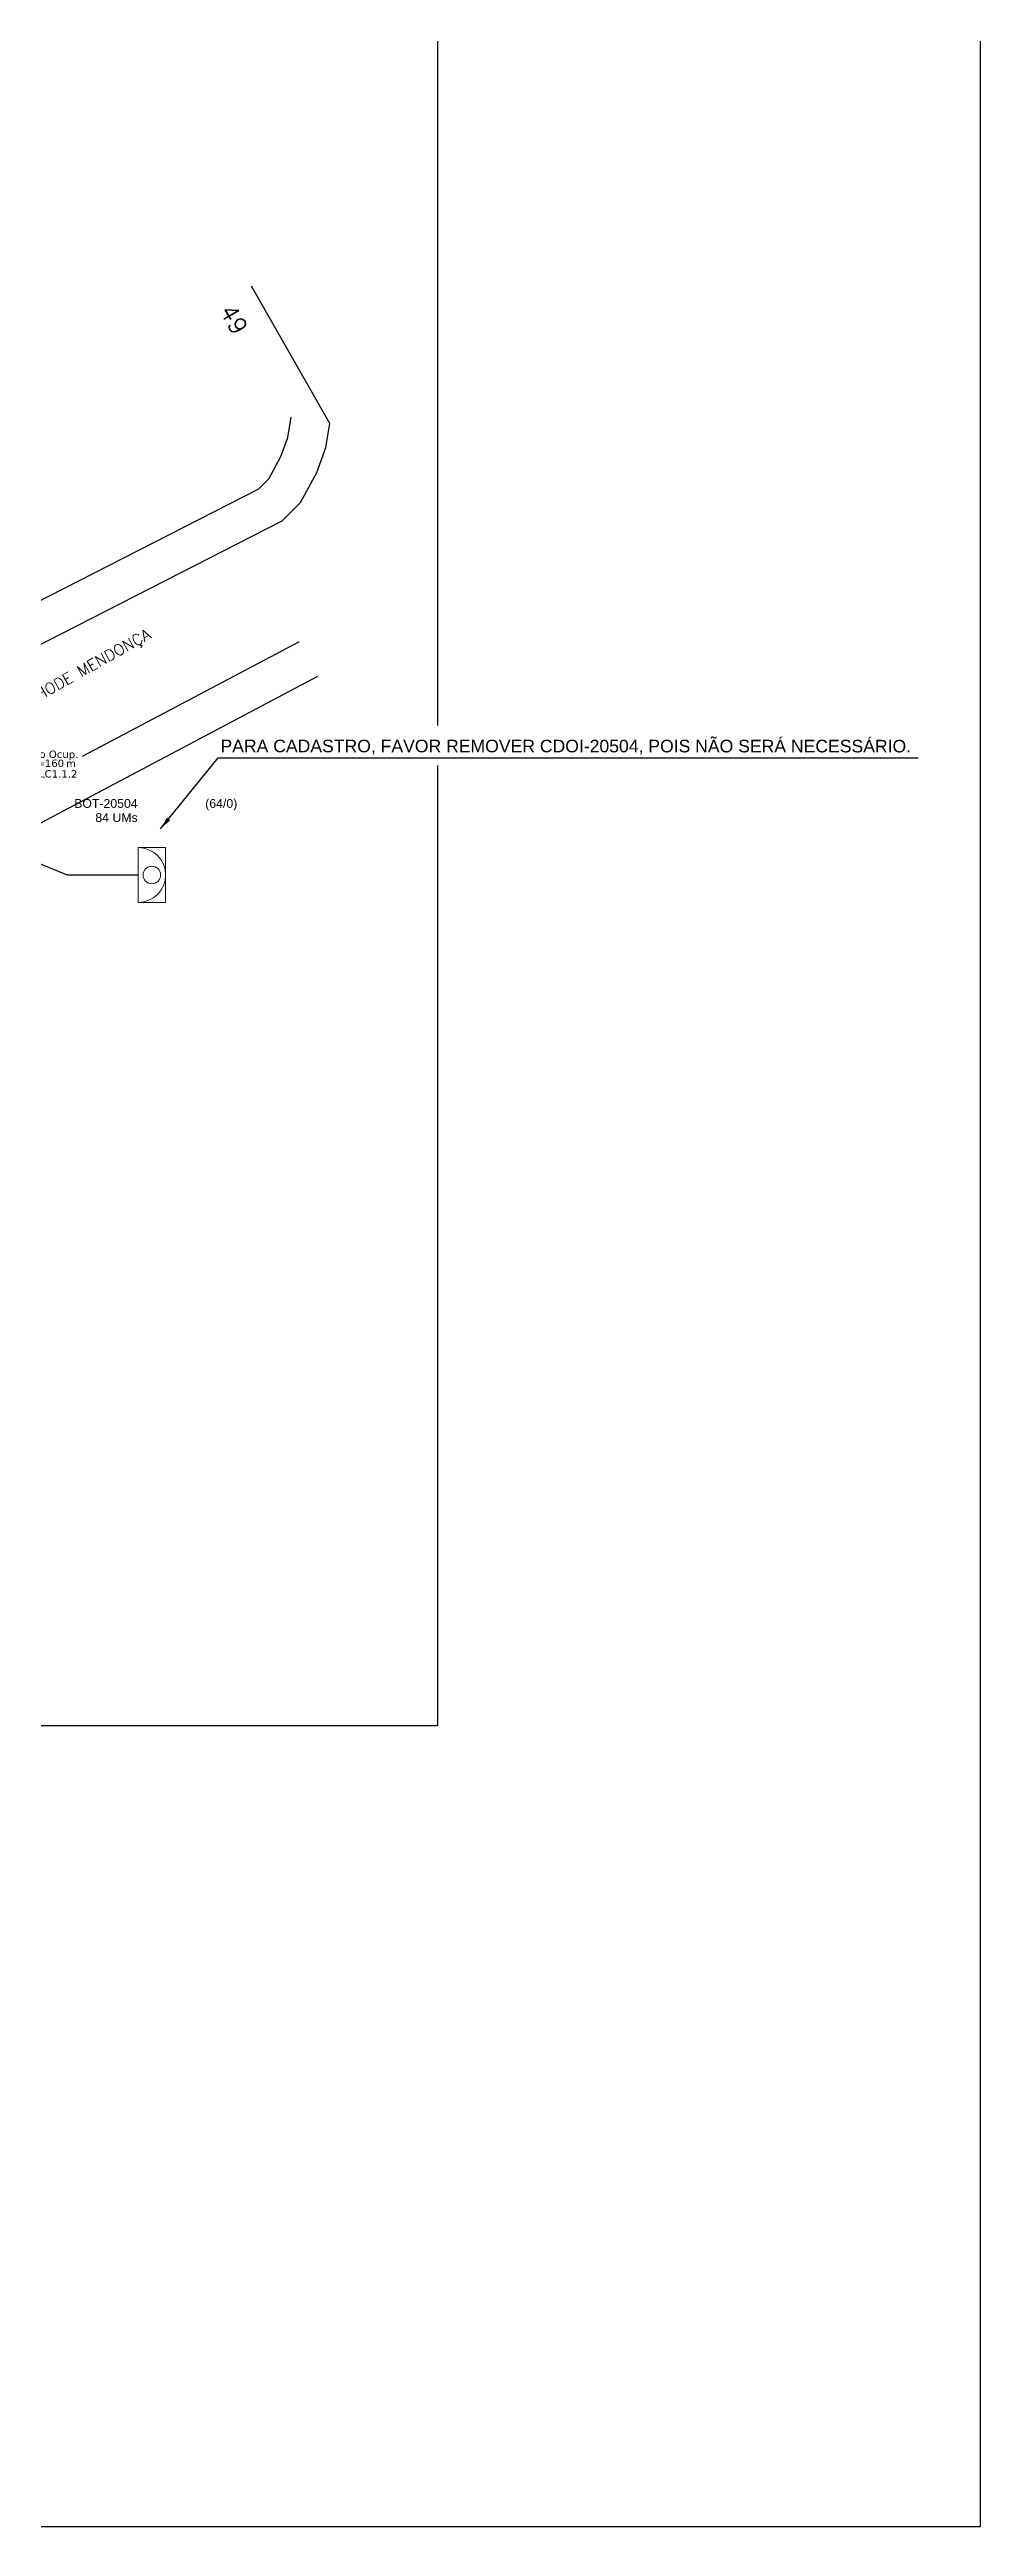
# Model space of a CAD drawing. Extents: x -89 to 2690, y 705 to 1299.
# Drawn here: x 604.4 to 749.2, y 705 to 1090.4 of the extents above; entities that cross this region are included whole.
import ezdxf
from ezdxf.enums import TextEntityAlignment as Align

# ---------------------------------------------------------------- set-up
doc = ezdxf.new("R2010")
doc.units = 0
doc.layers.add("20.0-LEGENDA DOS CDO'S", color=1, linetype='Continuous', lineweight=0)
doc.layers.add('20.1-CDO_INTERIOR', color=1, linetype='Continuous', lineweight=0)
for name, color, linetype in [('CAP a instalar', 1, 'Continuous'), ('label_cabos', 7, 'Continuous'), ('MUB', 252, 'Continuous')]:
    doc.layers.add(name, color=color, linetype=linetype)
doc.styles.add('ARIAL', font='arial.ttf')
doc.styles.add('ROMANS', font='romans')
doc.styles.add('siredit', font='verdana.ttf')
doc.styles.get("Standard").update_dxf_attribs({"font": 'arial.ttf'})
doc.linetypes.add('FENCELINE1', pattern='A,0.25,-0.1,[133,ltypeshp.shx,S=0.1,R=0,X=-0.1,Y=0],-0.1,1', length=1.45)
doc.dimstyles.get("Standard").update_dxf_attribs({"dimtxt": 0.18, "dimasz": 0.18, "dimexe": 0.18, "dimexo": 0.0625, "dimgap": 0.09, "dimtad": 0, "dimtih": 1, "dimtoh": 1, "dimdec": 4, "dimzin": 0, "dimdsep": 46, "dimtxsty": 'Standard', "dimcen": 0.09, "dimadec": 0, "dimazin": 0, "dimtfac": 1, "dimtdec": 4, "dimtofl": 0, "dimtmove": 0, "dimatfit": 3, "dimfxl": 0, "dimtolj": 1, "dimtzin": 0, "dimarcsym": 0})

# ---------------------------------------------------------------- blocks, each defined once
blk = doc.blocks.new('Inst CB DT OCUP CFOA-SM-ASU-120-S-12')
at = {"layer": 'label_cabos', "color": 0, "style": 'siredit'}
for tag, flags, p in [('ID_ATIVIDADE', 3, (1.31, 2.67)), ('FATOR', 1, (11.56, 2.55))]:
    blk.add_attdef(tag, text='', height=1, rotation=359.69, dxfattribs=dict(at, flags=flags)).set_placement(p, align=Align.MIDDLE_CENTER)
for tag, p in [('TIPO_CABO', (1.26, 0)), ('DESTINO_CABO', (3.13, 1.26)), ('CABO', (4.69, -0.05)), ('/', (7.71, -0.05)), ('LANCE', (10.91, 0)), ('TIPO_CABO', (13.11, 1.24)), ('UND', (15.96, 0)), ('FID', (13.15, -1.41))]:
    blk.add_attdef(tag, text='', height=1, rotation=359.69, dxfattribs=at).set_placement(p, align=Align.MIDDLE_CENTER)
blk.add_attdef('QTDE', (12.43, -0.47), '', height=1, rotation=359.69, dxfattribs=at)
blk = doc.blocks.new('CDOI_INT')
at = {"layer": '20.1-CDO_INTERIOR', "color": 0, "lineweight": 18}
blk.add_lwpolyline([(4.25, -4.25), (4.25, 4.25), (0, 4.25), (0, -4.25)], close=True, dxfattribs=at)
blk.add_circle((2.12, 0), 1.36, dxfattribs=at)
blk.add_arc((0, 0), 4.25, 270, 90, dxfattribs=at)
at = {"layer": "20.0-LEGENDA DOS CDO'S", "color": 0, "style": 'ARIAL'}
for tag, p in [('CDO_N', (-0.08, 10.38)), ('SPLITER_1', (21.18, 10.38)), ('SURVEY', (-0.08, 8.2)), ('SPLITER_2', (21.19, 8.68)), ('SAP', (-0.08, 6.23)), ('1:XX', (5.94, -2.22)), ('UMS', (5.94, -4.24))]:
    blk.add_attdef(tag, p, '', height=1.36, dxfattribs=at)
blk.add_attdef('FIBRAS_UTILIZADAS', text='', height=1.36, dxfattribs=at).set_placement((15.34, 10.38), align=Align.CENTER)

msp = doc.modelspace()

# ---------------------------------------------------------------- linework, layer by layer
msp.add_lwpolyline([(-89.32, 705.02), (749.25, 705.02), (749.25, 1299.02), (-89.32, 1299.02), (-89.32, 705.02)])
at = {"color": 7}
msp.add_lwpolyline([(664.77, 979.02), (664.77, 829.6), (346.32, 829.6), (346.32, 1123.73), (664.77, 1123.73), (664.77, 985.26)], dxfattribs=at)
at = {"layer": 'CAP a instalar', "color": 3, "linetype": 'FENCELINE1', "ltscale": 4}
msp.add_lwpolyline([(570.54, 976.91), (607.13, 961.99), (618.16, 961.99)], dxfattribs=at)
at = {"layer": 'MUB', "color": 106}
for points in [[(647.99, 1032.25), (635.81, 1053.6)], [(564.5, 985.09), (636.95, 1022.1), (638.48, 1023.64), (640.34, 1027.11), (641.43, 1030.09), (641.95, 1033.24)], [(468.31, 938.99), (471.09, 937.72), (474.67, 936.64), (477.88, 936.28), (484.67, 937), (492.19, 941.29), (640.59, 1017.09), (643.44, 1019.95), (645.94, 1024.6), (647.38, 1028.53), (647.99, 1032.25)], [(609.52, 980.46), (643.27, 998.32)], [(492.73, 906.71), (493.09, 908.82), (494.14, 911.36), (496.57, 913.78), (646.13, 992.91)]]:
    msp.add_lwpolyline(points, dxfattribs=at)

# ---------------------------------------------------------------- block references
at = {"layer": 'CAP a instalar', "color": 3, "linetype": 'FENCELINE1', "ltscale": 5.3}
ref = msp.add_blockref('CDOI_INT', (618.16, 961.99), dxfattribs=dict(at, xscale=1.005844319503154, yscale=1.005844319503808, zscale=1.005844319503845))
ref.add_attrib('CDO_N', 'BOT-20504', dxfattribs={"layer": "20.0-LEGENDA DOS CDO'S", "color": 0, "height": 1.368, "style": 'ARIAL'}).set_placement((618.08, 972.44), align=Align.RIGHT)
ref.add_attrib('FIBRAS_UTILIZADAS', '(64/0)', dxfattribs={"layer": "20.0-LEGENDA DOS CDO'S", "color": 0, "height": 1.368, "style": 'ARIAL'}).set_placement((633.59, 972.44), align=Align.RIGHT)
ref.add_attrib('SURVEY', '84 UMs', dxfattribs={"layer": "20.0-LEGENDA DOS CDO'S", "color": 0, "height": 1.368, "style": 'ARIAL'}).set_placement((618.08, 970.24), align=Align.RIGHT)
at = {"layer": 'label_cabos', "color": 3, "lineweight": 0}
ref = msp.add_blockref('Inst CB DT OCUP CFOA-SM-ASU-120-S-12', (589.35, 979.35), dxfattribs=dict(at, xscale=1.14927390242153, yscale=1.14927390242153, zscale=1.14927390242153))
ref.add_attrib('DESTINO_CABO', 'BOT-20504', dxfattribs={"color": 0, "height": 1.149, "rotation": 359.69, "style": 'siredit'}).set_placement((592.95, 980.8), align=Align.MIDDLE_CENTER)
ref.add_attrib('CABO', '12FO', dxfattribs={"color": 0, "height": 1.149, "rotation": 359.69, "style": 'siredit'}).set_placement((594.73, 979.29), align=Align.MIDDLE_CENTER)
ref.add_attrib('TIPO_CABO', 'Duto Ocup.', dxfattribs={"color": 0, "height": 1.149, "rotation": 359.69, "style": 'siredit'}).set_placement((604.41, 980.78), align=Align.MIDDLE_CENTER)
ref.add_attrib('/', '/', dxfattribs={"color": 0, "height": 1.15, "rotation": 359.69, "style": 'siredit'}).set_placement((598.21, 979.29), align=Align.MIDDLE_CENTER)
ref.add_attrib('TIPO_CABO', 'ASU - ', dxfattribs={"color": 0, "height": 1.149, "rotation": 359.69, "style": 'siredit'}).set_placement((590.8, 979.35), align=Align.MIDDLE_CENTER)
ref.add_attrib('FID', '01.LC1.1.2', dxfattribs={"color": 0, "height": 1.149, "rotation": 359.69, "style": 'siredit'}).set_placement((604.46, 977.73), align=Align.MIDDLE_CENTER)
ref.add_attrib('LANCE', 'CC=', dxfattribs={"color": 0, "height": 1.149, "rotation": 359.69, "style": 'siredit'}).set_placement((601.89, 979.35), align=Align.MIDDLE_CENTER)
ref.add_attrib('QTDE', '160', (603.63, 978.81), dxfattribs={"color": 0, "height": 1.149, "rotation": 359.69, "style": 'siredit'})
ref.add_attrib('UND', 'm', dxfattribs={"color": 0, "height": 1.15, "rotation": 359.69, "style": 'siredit'}).set_placement((607.7, 979.35), align=Align.MIDDLE_CENTER)

# ---------------------------------------------------------------- texts
at = {"color": 3, "style": 'ARIAL'}
msp.add_text('PARA CADASTRO, FAVOR REMOVER CDOI-20504, POIS NÃO SERÁ NECESSÁRIO.', height=1.9585, rotation=359.9867, dxfattribs=at).set_placement((630.97, 981.09))
at = {"layer": 'MUB', "style": 'ROMANS'}
msp.add_text('49', height=2.693, rotation=299.696, dxfattribs=at).set_placement((633.07, 1048.44), align=Align.MIDDLE_CENTER)
at = {"layer": 'MUB', "color": 5, "style": 'ROMANS'}
msp.add_text('R CARVALHODE MENDONÇA', height=1.7444, rotation=29.2132, dxfattribs=at).set_placement((592.96, 983.62))

# ---------------------------------------------------------------- leaders
at = {"color": 3}
msp.add_leader([(621.63, 969.16), (630.62, 980.2), (739.54, 980.2)], dimstyle='Standard', override={"dimasz": 2}, dxfattribs=at)

doc.saveas('drawing.dxf')
